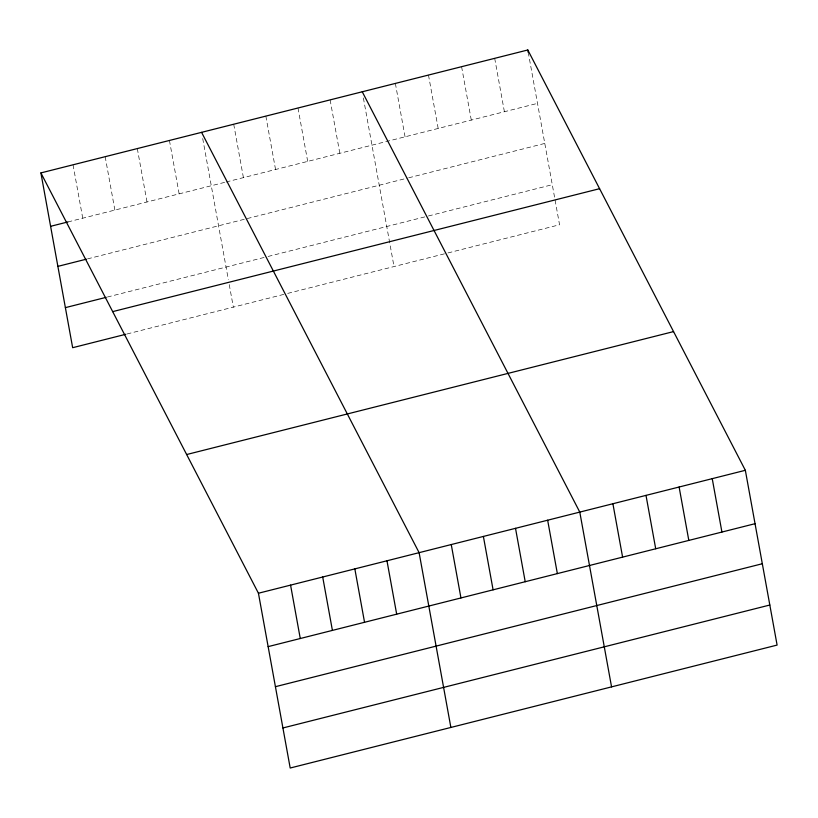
<?xml version="1.0" encoding="UTF-8"?>
<svg xmlns="http://www.w3.org/2000/svg" width="818" height="818" viewBox="0 0 818 818"><rect width="100%" height="100%" fill="white"/><g stroke="black" fill="none" stroke-linecap="round" stroke-linejoin="round"><path stroke-width="0.61" stroke-dasharray="4.09 3.07" d="M67.904 221.944L224.878 182.312M226.116 181.995L537.508 103.375M87.546 258.877L407.446 178.109M408.673 177.803L544.788 143.426M107.403 297.026L266.852 256.77M268.089 256.463L427.211 216.289M428.428 215.972L552.283 184.704M127.046 333.969L286.484 293.713M287.721 293.396L446.751 253.243M447.978 252.936L559.563 224.766L528.254 52.464M494.696 58.344L504.399 111.729M461.587 66.698L471.291 120.093M428.479 75.062L438.182 128.446M395.37 83.426L405.063 136.811M363.386 97.986L394.02 266.566M330.124 99.898L339.828 153.283M297.987 108.007L307.691 161.402M265.85 116.125L275.554 169.51M233.713 124.234L243.416 177.629M202.711 138.559L228.334 279.592M229.244 284.592L233.345 307.128M169.438 140.461L179.142 193.856M137.312 148.579L147.005 201.964M105.174 156.688L114.878 210.083M73.037 164.807L82.741 218.191"/><path stroke-width="1.23" d="M40.9 172.915L527.804 49.98L745.341 470.299L777.1 645.085L290.196 768.02L258.437 593.234L40.9 172.915L72.659 347.701L125.808 334.276M50.604 226.31L67.904 221.944M57.884 266.371L86.309 259.194M65.379 307.64L106.166 297.343M112.69 311.627L599.594 188.692M186.647 454.532L673.551 331.597M258.437 593.234L745.341 470.299M268.14 646.629L755.045 523.694M275.421 686.691L762.315 563.745M282.916 727.959L769.82 605.023M362.251 91.78L579.788 512.099L611.557 686.875M201.576 132.352L419.113 552.671L450.871 727.447M712.233 478.663L721.926 532.048M679.114 487.017L688.817 540.412M646.005 495.381L655.709 548.766M612.897 503.735L622.6 557.13M527.804 49.98L528.254 52.464M547.651 520.217L557.355 573.602M515.514 528.326L525.217 581.721M483.387 536.444L493.09 589.829M451.25 544.553L460.953 597.948M386.975 560.78L396.679 614.175M354.838 568.899L364.542 622.283M322.701 577.007L332.405 630.402M290.574 585.126L300.267 638.51"/></g></svg>
